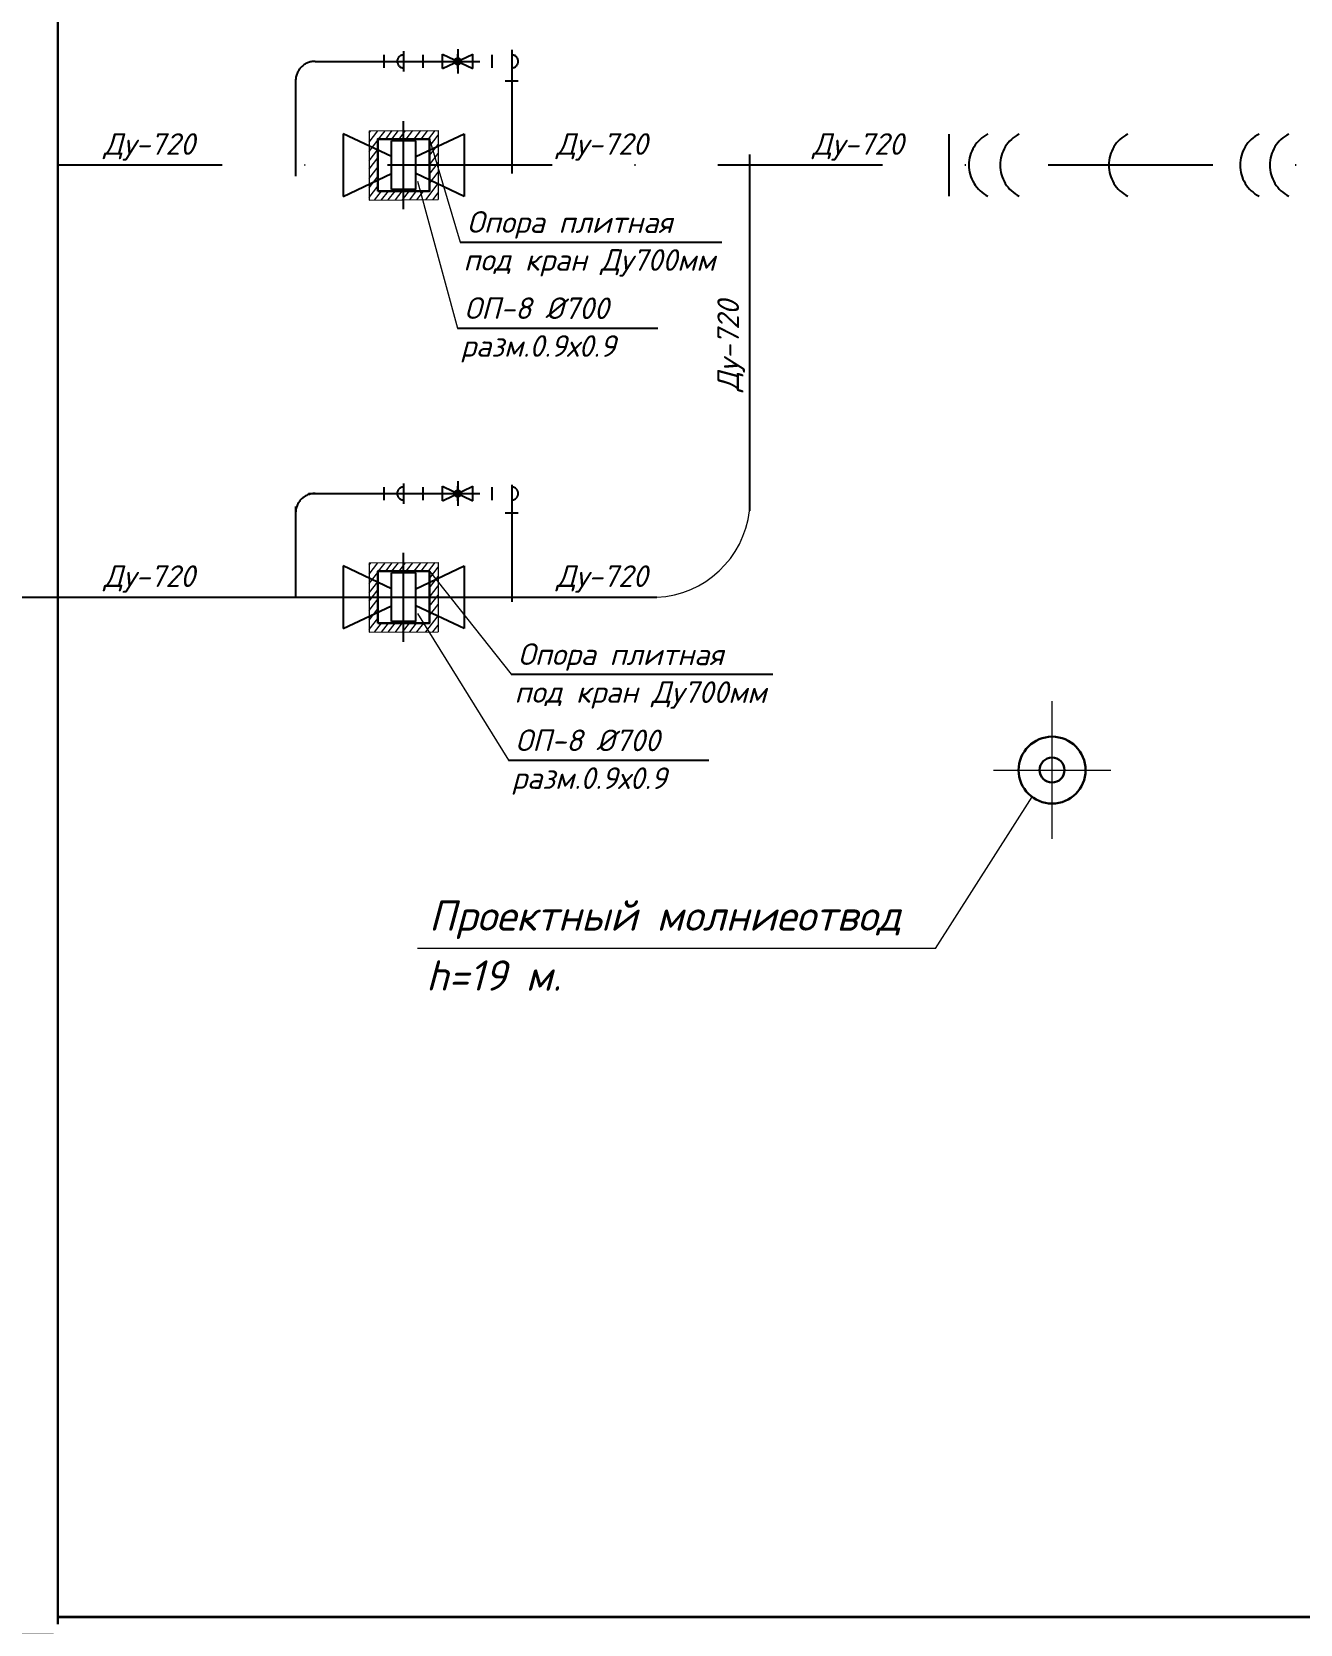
# Model space of a CAD drawing. Extents: x 108150 to 142535, y -18867 to -9422.
# Drawn here: x 136368.7 to 136515.4, y -15496.8 to -15312.5 of the extents above; entities that cross this region are included whole.
import ezdxf

# ---------------------------------------------------------------- set-up
doc = ezdxf.new("R2010")
doc.units = 0
doc.header["$MEASUREMENT"] = 0
doc.header["$PDMODE"] = 32
doc.header["$PDSIZE"] = 0.6
doc.linetypes.add('ACAD_ISO10W100', pattern=[18, 12, -3, 0, -3])
doc.linetypes.add('штрихпунктирная2', pattern=[12.7, 6.35, -3.175, 0, -3.175])
for name, color, linetype, lineweight in [('Выносные', 8, 'Continuous', 15), ('надписи', 2, 'Continuous', 15), ('Ограда', 6, 'Continuous', 30), ('Разм.', 8, 'Continuous', 15), ('Размер', 8, 'Continuous', 30), ('РАЗМЕРЫ', 8, 'Continuous', 30), ('Размеры1', 252, 'Continuous', 15), ('Текст', 2, 'Continuous', 15)]:
    doc.layers.add(name, color=color, linetype=linetype, lineweight=lineweight)
doc.styles.add('ГОСТ', font='isocpeur.ttf', dxfattribs={"oblique": 15, "height": 2.5})
doc.styles.add('ГОСТ2.5', font='isocpeur.ttf', dxfattribs={"oblique": 15, "height": 2.5})
doc.styles.add('ГОСТ3.5', font='isocpeur.ttf', dxfattribs={"oblique": 15, "height": 3.5})
doc.dimstyles.new('100', dxfattribs={"dimtxt": 3.5, "dimasz": 2, "dimexe": 2.5, "dimexo": 0.5, "dimgap": 1, "dimtad": 1, "dimdec": 0, "dimlfac": 100, "dimtxsty": 'ГОСТ3.5', "dimblk": 'ARCHTICK', "dimcen": 2.5, "dimdle": 2.5, "dimclrd": 256, "dimclre": 256, "dimclrt": 2, "dimadec": 3, "dimazin": 0, "dimtfac": 1, "dimtdec": 0, "dimtmove": 1, "dimatfit": 3, "dimldrblk": 'DOTSMALL', "dimfxl": 1, "dimlwd": -1, "dimlwe": -1, "dimarcsym": 0})

# ---------------------------------------------------------------- blocks, each defined once
blk = doc.blocks.new('_ArchTick')
at = {"color": 0, "linetype": 'ByBlock', "const_width": 0.15}
blk.add_lwpolyline([(-0.5, -0.5), (0.5, 0.5)], dxfattribs=at)
blk = doc.blocks.new('*D3001')
at = {"layer": 'Defpoints', "color": 0, "linetype": 'ByBlock', "lineweight": 0, "ltscale": 2, "transparency": 16777216}
for p in [(136591.71, -15234.56), (136451.71, -15304.87), (136591.71, -15320.7)]:
    blk.add_point(p, dxfattribs=at)
at = {"layer": 'Разм.', "linetype": 'ByBlock', "ltscale": 2, "transparency": 16777216}
for p, q in [((136451.71, -15304.37), (136451.71, -15232.06)), ((136591.71, -15320.2), (136591.71, -15232.06)), ((136449.21, -15234.56), (136594.21, -15234.56))]:
    blk.add_line(p, q, dxfattribs=at)
at = {"layer": 'Разм.', "linetype": 'ByBlock', "ltscale": 2, "transparency": 16777216, "xscale": 2, "yscale": 2, "zscale": 2, "rotation": 180}
blk.add_blockref('_ArchTick', (136451.71, -15234.56), dxfattribs=at)
at = {"layer": 'Разм.', "linetype": 'ByBlock', "ltscale": 2, "transparency": 16777216, "xscale": 2, "yscale": 2, "zscale": 2}
blk.add_blockref('_ArchTick', (136591.71, -15234.56), dxfattribs=at)
at = {"layer": 'Разм.', "color": 2, "linetype": 'ByBlock', "ltscale": 2, "transparency": 16777216, "insert": (136521.71, -15231.81), "char_height": 3.5, "attachment_point": 5, "style": 'ГОСТ3.5'}
blk.add_mtext('14000', dxfattribs=at)
blk = doc.blocks.new('_DotSmall')
at = {"color": 0, "linetype": 'ByBlock', "lineweight": 15, "const_width": 0.5}
blk.add_lwpolyline([(-0.0625, 0, 1), (0.0625, 0, 1)], format="xyb", close=True, dxfattribs=at)
blk = doc.blocks.new('*D3003')
at = {"layer": 'Defpoints', "color": 0, "linetype": 'ByBlock', "lineweight": 0, "ltscale": 2, "transparency": 16777216}
for p in [(136304.56, -15497.96), (136371.71, -15497.96), (136371.71, -15547.96)]:
    blk.add_point(p, dxfattribs=at)
at = {"layer": 'Разм.', "linetype": 'ByBlock', "ltscale": 2, "transparency": 16777216}
for p, q in [((136304.56, -15550.46), (136304.56, -15495.46)), ((136371.21, -15497.96), (136302.06, -15497.96)), ((136371.21, -15547.96), (136302.06, -15547.96))]:
    blk.add_line(p, q, dxfattribs=at)
at = {"layer": 'Разм.', "linetype": 'ByBlock', "ltscale": 2, "transparency": 16777216, "xscale": 2, "yscale": 2, "zscale": 2}
for p, rotation in [((136304.56, -15497.96), 90), ((136304.56, -15547.96), 270)]:
    blk.add_blockref('_ArchTick', p, dxfattribs=dict(at, rotation=rotation))
at = {"layer": 'Разм.', "color": 2, "linetype": 'ByBlock', "ltscale": 2, "transparency": 16777216, "insert": (136301.81, -15522.96), "char_height": 3.5, "attachment_point": 5, "rotation": 90, "style": 'ГОСТ3.5'}
blk.add_mtext('5000', dxfattribs=at)
blk = doc.blocks.new('*D3004')
at = {"layer": 'Defpoints', "color": 0, "linetype": 'ByBlock', "lineweight": 0, "ltscale": 2, "transparency": 16777216}
for p in [(136304.56, -15377.96), (136324.8, -15377.96), (136371.71, -15497.96)]:
    blk.add_point(p, dxfattribs=at)
at = {"layer": 'Разм.', "linetype": 'ByBlock', "ltscale": 2, "transparency": 16777216}
for p, q in [((136304.56, -15500.46), (136304.56, -15375.46)), ((136324.3, -15377.96), (136302.06, -15377.96)), ((136371.21, -15497.96), (136302.06, -15497.96))]:
    blk.add_line(p, q, dxfattribs=at)
at = {"layer": 'Разм.', "linetype": 'ByBlock', "ltscale": 2, "transparency": 16777216, "xscale": 2, "yscale": 2, "zscale": 2}
for p, rotation in [((136304.56, -15377.96), 90), ((136304.56, -15497.96), 270)]:
    blk.add_blockref('_ArchTick', p, dxfattribs=dict(at, rotation=rotation))
at = {"layer": 'Разм.', "color": 2, "linetype": 'ByBlock', "ltscale": 2, "transparency": 16777216, "insert": (136301.81, -15437.96), "char_height": 3.5, "attachment_point": 5, "rotation": 90, "style": 'ГОСТ3.5'}
blk.add_mtext('12000', dxfattribs=at)

msp = doc.modelspace()

# ---------------------------------------------------------------- hatches: boundary and pattern name
at = {"layer": 'Ограда', "linetype": 'штрихпунктирная2', "lineweight": 25, "ltscale": 3}
for points in [[(136417.4797, -15315.9511, -1), (136418.4458, -15315.9641, -1)], [(136417.4792, -15365.9511, -1), (136418.4453, -15365.9641, -1)]]:
    msp.add_hatch(color=251, dxfattribs=at).paths.add_polyline_path(points)

# ---------------------------------------------------------------- linework, layer by layer
at = {"color": 1, "linetype": 'ByBlock', "lineweight": 30}
msp.add_line((136371.7113, -15496.7719), (136371.7113, -15277.9575), dxfattribs=at)
at = {"linetype": 'Continuous', "lineweight": 0}
for p, q in [((136414.7114, -15324.9575), (136418.2289, -15336.8603, 0.9023)), ((136413.3225, -15329.8322, -899.9031), (136417.9233, -15346.8253, -899.9031)), ((136414.7114, -15374.9575), (136424.1346, -15386.8603, 0.9023)), ((136413.3225, -15379.8322, -899.9031), (136423.829, -15396.8253, -899.9031))]:
    msp.add_line(p, q, dxfattribs=at)
at = {"color": 1, "linetype": 'Continuous', "lineweight": 0}
for p, q in [((136486.7113, -15405.9226), (136486.7113, -15389.9924)), ((136479.9272, -15397.9575), (136493.4955, -15397.9575))]:
    msp.add_line(p, q, dxfattribs=at)
at = {"color": 251, "linetype": 'ByBlock', "lineweight": 35}
msp.add_line((136615.687, -15495.9575), (136371.7113, -15495.9575), dxfattribs=at)
at = {"color": 1, "linetype": 'Continuous', "lineweight": 30}
for radius in [3.8688, 1.4393]:
    msp.add_circle((136486.7113, -15397.9575), radius, dxfattribs=at)
at = {"color": 251, "linetype": 'Continuous', "lineweight": 0}
msp.add_arc((136440.454, -15366.636), 11.3346, 272.76788, 353.30512, dxfattribs=at)
at = {"layer": 'Выносные', "color": 251}
for q in [(136484.4107, -15401.0679), (136413.3177, -15418.5885)]:
    msp.add_line((136473.2381, -15418.5837), q, dxfattribs=at)
at = {"layer": 'Ограда', "color": 251, "linetype": 'штрихпунктирная2', "lineweight": 25, "ltscale": 3}
for p, q in [((136411.7114, -15314.7809), (136411.7113, -15317.1341)), ((136417.9616, -15314.5374), (136417.9616, -15317.3778)), ((136424.2113, -15314.6156), (136424.2114, -15328.9445)), ((136401.4614, -15315.9575), (136426.086, -15315.9576)), ((136409.4615, -15316.7075), (136409.4615, -15315.2075)), ((136413.9607, -15316.7075), (136413.9607, -15315.2075)), ((136416.1968, -15316.7909), (136416.1968, -15315.1246)), ((136416.1968, -15316.7909), (136419.7268, -15315.1246)), ((136416.1968, -15315.1246), (136419.7268, -15316.7909)), ((136417.9616, -15316.7947), (136417.9616, -15315.1208)), ((136419.7268, -15316.7908), (136419.7268, -15315.1245)), ((136421.9613, -15316.7075), (136421.9613, -15315.2075)), ((136399.2113, -15318.2076), (136399.2114, -15329.2227)), ((136423.4614, -15318.2076), (136424.9612, -15318.2076)), ((136411.7113, -15333.0493), (136411.7113, -15322.8657)), ((136410.2865, -15330.771), (136410.2865, -15325.1437)), ((136413.1362, -15325.1437), (136410.2865, -15325.1437)), ((136413.1362, -15330.771), (136413.1362, -15325.1437)), ((136474.8257, -15331.563), (136474.8257, -15324.3624)), ((136581.7057, -15327.9575), (136359.0793, -15327.9575)), ((136413.1362, -15330.771), (136410.2865, -15330.771)), ((136417.9611, -15364.5374), (136417.9611, -15367.3778)), ((136400.7113, -15365.9576), (136426.086, -15365.9576)), ((136401.4614, -15365.9575), (136426.086, -15365.9576)), ((136409.4612, -15366.7075), (136409.4612, -15365.2075)), ((136411.7111, -15364.7809), (136411.7111, -15367.1341)), ((136413.9604, -15366.7075), (136413.9604, -15365.2075)), ((136416.1963, -15366.7909), (136416.1963, -15365.1246)), ((136416.1963, -15366.7909), (136419.7263, -15365.1246)), ((136416.1963, -15365.1246), (136419.7263, -15366.7909)), ((136417.9611, -15366.7947), (136417.9611, -15365.1208)), ((136419.7263, -15366.7908), (136419.7263, -15365.1245)), ((136421.9613, -15366.7075), (136421.9613, -15365.2075)), ((136424.2114, -15364.9523), (136424.2113, -15378.4941)), ((136399.2113, -15367.4576), (136399.2113, -15377.9573)), ((136423.4614, -15368.2076), (136424.9612, -15368.2076)), ((136411.7113, -15383.1138), (136411.7113, -15372.8012)), ((136410.2865, -15380.771), (136410.2865, -15375.1437)), ((136413.1362, -15375.1437), (136410.2865, -15375.1437)), ((136413.1362, -15380.771), (136413.1362, -15375.1437)), ((136413.1362, -15380.771), (136410.2865, -15380.771))]:
    msp.add_line(p, q, dxfattribs=at)
at = {"layer": 'Ограда', "color": 251, "linetype": 'ByBlock', "lineweight": 25, "ltscale": 3}
for p, q in [((136411.7113, -15330.2013), (136411.7113, -15325.7137)), ((136411.7113, -15380.2013), (136411.7113, -15375.7137)), ((136346.7404, -15377.9574), (136441.0013, -15377.9574))]:
    msp.add_line(p, q, dxfattribs=at)
at = {"layer": 'Ограда', "color": 251, "lineweight": 25, "ltscale": 3}
msp.add_line((136451.7113, -15326.7405), (136451.7113, -15367.9574), dxfattribs=at)
at = {"layer": 'Ограда', "color": 251, "linetype": 'штрихпунктирная2', "lineweight": 25, "ltscale": 3}
for points in [[(136410.2865, -15326.9715), (136404.7113, -15324.3373), (136404.7113, -15331.5774), (136410.2865, -15328.9433)], [(136413.1362, -15326.9715), (136418.7113, -15324.3374), (136418.7113, -15331.5776), (136413.1362, -15328.9433)], [(136410.2865, -15376.9715), (136404.7113, -15374.3373), (136404.7113, -15381.5774), (136410.2865, -15378.9433)], [(136413.1362, -15376.9715), (136418.7113, -15374.3374), (136418.7113, -15381.5776), (136413.1362, -15378.9433)]]:
    msp.add_lwpolyline(points, dxfattribs=at)
at = {"layer": 'Ограда', "color": 251, "linetype": 'ACAD_ISO10W100', "lineweight": 25, "ltscale": 3}
for centre in [(136401.4614, -15318.2076), (136401.4614, -15368.2076)]:
    msp.add_arc(centre, 2.25, 89.999683, 180, dxfattribs=at)
at = {"layer": 'Ограда', "color": 251, "linetype": 'штрихпунктирная2', "lineweight": 25, "ltscale": 3}
for centre, radius, start, end in [((136411.7113, -15315.9574), 0.75, 90.012645, 269.982589), ((136424.2112, -15315.9575), 0.75, 270.017411, 89.987355), ((136481.1186, -15327.9578), 4.0345, 116.834904, 243.165096), ((136484.741, -15327.9624), 4.0345, 116.834904, 243.165096), ((136497.2987, -15327.962), 4.0345, 116.834904, 243.165096), ((136512.4863, -15327.962), 4.0345, 116.834904, 243.165096), ((136515.9248, -15327.962), 4.0345, 116.834904, 243.165096), ((136411.7111, -15365.9574), 0.75, 90.012645, 269.982589), ((136424.2112, -15365.9575), 0.75, 270.017411, 89.987355)]:
    msp.add_arc(centre, radius, start, end, dxfattribs=at)
at = {"layer": 'Размер', "color": 0, "lineweight": 25, "ltscale": 0.9}
for p, q in [((136418.2289, -15336.8603, 0.9023), (136448.5011, -15336.8603, 0.9023)), ((136417.9233, -15346.8253, -899.9031), (136441.1022, -15346.8253, -899.9031)), ((136424.1346, -15386.8603, 0.9023), (136454.4067, -15386.8603, 0.9023)), ((136423.829, -15396.8253, -899.9031), (136447.0078, -15396.8253, -899.9031))]:
    msp.add_line(p, q, dxfattribs=at)
at = {"layer": 'РАЗМЕРЫ', "color": 252, "lineweight": 20}
for p, q in [((136407.7114, -15323.9846), (136415.7114, -15323.9527)), ((136407.7114, -15323.9846, -220.5019), (136407.7194, -15332.004, 32294.6275)), ((136407.7116, -15324.2359, 8522.573), (136407.9061, -15323.9838, 8678.9484)), ((136407.7127, -15325.3078, 8355.3088), (136408.737, -15323.9805, 9178.7289)), ((136408.8112, -15324.9575, 9070.3305), (136409.5678, -15323.9772, 9678.5095)), ((136409.6402, -15324.9566, 9568.6356), (136410.3986, -15323.9739, 10178.29)), ((136410.3501, -15324.9559, 13797.6441), (136411.0991, -15323.9711, 14751.1589)), ((136411.1763, -15324.955, 14379.2427), (136411.9273, -15323.9678, 15335.1495)), ((136412.0097, -15324.9542, 14737.9272), (136412.7625, -15323.9644, 15696.2466)), ((136412.9207, -15324.9533, 12663.1151), (136413.6866, -15323.9608, 13278.8548)), ((136413.7496, -15324.9524, 13161.358), (136414.5175, -15323.9574, 13778.6353)), ((136414.5785, -15324.9516, 13659.6009), (136415.3483, -15323.9541, 14278.4159)), ((136415.7114, -15323.9527), (136415.7194, -15331.9575, 32455.7059)), ((136407.7138, -15326.3797, 8188.0446), (136408.7114, -15325.0869, 8990.0292)), ((136414.7115, -15325.7884, 1382.5998), (136415.7119, -15324.4921, 2186.8486)), ((136414.7115, -15326.8617, 1214.4704), (136415.713, -15325.564, 2019.5844)), ((136407.7148, -15327.4516, 8020.7805), (136408.7126, -15326.1587, 8822.8693)), ((136407.7158, -15328.4192, 10444.228), (136408.7135, -15327.1075, 11714.2958)), ((136414.7115, -15327.935, 1046.3411), (136415.7141, -15326.6359, 1852.3203)), ((136414.7115, -15329.0083, 878.2117), (136415.7151, -15327.7078, 1685.0561)), ((136407.7169, -15329.5033, 9975.4105), (136408.7146, -15328.1916, 11245.4783)), ((136407.718, -15330.5966, 9274.6367), (136408.7157, -15329.2849, 10544.7045)), ((136414.7115, -15330.0816, 710.0824), (136415.7162, -15328.7797, 1517.7919)), ((136407.7191, -15331.6937, 8481.4491), (136408.7168, -15330.4008, 9283.538)), ((136408.3296, -15332.0005, 107834.5388), (136409.1345, -15330.9575, 108481.5915)), ((136409.1616, -15331.9956, 108335.2679), (136409.9627, -15330.9575, 108979.3181)), ((136409.9301, -15331.9912, 110819.5912), (136410.7163, -15330.9575, 111820.4472)), ((136410.7594, -15331.9864, 111405.0573), (136411.5419, -15330.9575, 112401.2426)), ((136411.5886, -15331.9815, 111990.5234), (136412.3712, -15330.9527, 112986.7087)), ((136412.4179, -15331.9767, 112575.9895), (136413.2005, -15330.9479, 113572.1748)), ((136413.2472, -15331.9719, 113161.4557), (136414.0298, -15330.943, 114157.641)), ((136414.2661, -15331.9659, 68860.9968), (136415.704, -15330.1026, 70016.991)), ((136415.0981, -15331.9611, 69361.7259), (136415.7051, -15331.1745, 69849.7268)), ((136407.7194, -15332.004, 5117.0334), (136415.7194, -15331.9575, -161.9779)), ((136407.7114, -15373.9846), (136415.7114, -15373.9527)), ((136411.1763, -15374.955, 14379.2427), (136411.9273, -15373.9678, 15335.1495)), ((136412.0097, -15374.9542, 14737.9272), (136412.7625, -15373.9644, 15696.2466)), ((136412.9207, -15374.9533, 12663.1151), (136413.6866, -15373.9608, 13278.8548)), ((136413.7496, -15374.9524, 13161.358), (136414.5175, -15373.9574, 13778.6353)), ((136414.5785, -15374.9516, 13659.6009), (136415.3483, -15373.9541, 14278.4159)), ((136415.7114, -15373.9527), (136415.7194, -15381.9575, 32455.7059)), ((136407.7114, -15373.9846, -220.5019), (136407.7194, -15382.004, 32294.6275)), ((136407.7116, -15374.2359, 8522.573), (136407.9061, -15373.9838, 8678.9484)), ((136407.7127, -15375.3078, 8355.3088), (136408.737, -15373.9805, 9178.7289)), ((136407.7138, -15376.3797, 8188.0446), (136408.7114, -15375.0869, 8990.0292)), ((136408.8112, -15374.9575, 9070.3305), (136409.5678, -15373.9772, 9678.5095)), ((136409.6402, -15374.9566, 9568.6356), (136410.3986, -15373.9739, 10178.29)), ((136410.3501, -15374.9559, 13797.6441), (136411.0991, -15373.9711, 14751.1589)), ((136414.7115, -15375.7884, 1382.5998), (136415.7119, -15374.4921, 2186.8486)), ((136414.7115, -15376.8617, 1214.4704), (136415.713, -15375.564, 2019.5844)), ((136407.7148, -15377.4516, 8020.7805), (136408.7126, -15376.1587, 8822.8693)), ((136407.7158, -15378.4192, 10444.228), (136408.7135, -15377.1075, 11714.2958)), ((136414.7115, -15377.935, 1046.3411), (136415.7141, -15376.6359, 1852.3203)), ((136407.7169, -15379.5033, 9975.4105), (136408.7146, -15378.1916, 11245.4783)), ((136407.718, -15380.5966, 9274.6367), (136408.7157, -15379.2849, 10544.7045)), ((136414.7115, -15379.0083, 878.2117), (136415.7151, -15377.7078, 1685.0561)), ((136414.7115, -15380.0816, 710.0824), (136415.7162, -15378.7797, 1517.7919)), ((136407.7191, -15381.6937, 8481.4491), (136408.7168, -15380.4008, 9283.538)), ((136408.3296, -15382.0005, 107834.5388), (136409.1345, -15380.9575, 108481.5915)), ((136409.1616, -15381.9956, 108335.2679), (136409.9627, -15380.9575, 108979.3181)), ((136409.9301, -15381.9912, 110819.5912), (136410.7163, -15380.9575, 111820.4472)), ((136410.7594, -15381.9864, 111405.0573), (136411.5419, -15380.9575, 112401.2426)), ((136411.5886, -15381.9815, 111990.5234), (136412.3712, -15380.9527, 112986.7087)), ((136412.4179, -15381.9767, 112575.9895), (136413.2005, -15380.9479, 113572.1748)), ((136413.2472, -15381.9719, 113161.4557), (136414.0298, -15380.943, 114157.641)), ((136414.2661, -15381.9659, 68860.9968), (136415.704, -15380.1026, 70016.991)), ((136415.0981, -15381.9611, 69361.7259), (136415.7051, -15381.1745, 69849.7268)), ((136407.7194, -15382.004, 5117.0334), (136415.7194, -15381.9575, -161.9779))]:
    msp.add_line(p, q, dxfattribs=at)
at = {"layer": 'РАЗМЕРЫ', "color": 3, "lineweight": 30}
for points in [[(136408.7114, -15330.9575), (136414.7114, -15330.9575), (136414.7114, -15324.9575), (136408.7114, -15324.9575)], [(136408.7114, -15380.9575), (136414.7114, -15380.9575), (136414.7114, -15374.9575), (136408.7114, -15374.9575)]]:
    msp.add_lwpolyline(points, close=True, dxfattribs=at)

# ---------------------------------------------------------------- texts
at = {"layer": 'надписи', "color": 2, "style": 'ГОСТ', "oblique": 15}
for s, p in [('Проектный молниеотвод', (136414.6285, -15416.541)), ('h=19 м.', (136414.3042, -15423.4732))]:
    msp.add_text(s, height=3.5, dxfattribs=at).set_placement(p)
at = {"layer": 'Размеры1', "color": 0, "lineweight": 25, "char_height": 2.5, "width": 55.060541, "attachment_point": 1, "style": 'ГОСТ2.5'}
for insert in [(136377.006, -15324.2674), (136429.3655, -15324.2674), (136458.9899, -15324.2674), (136377.006, -15374.2673), (136429.3655, -15374.2673)]:
    msp.add_mtext('Ду-720', dxfattribs=dict(at, insert=insert))
at = {"layer": 'Размеры1', "color": 0, "lineweight": 25, "insert": (136447.9983, -15354.155), "char_height": 2.5, "width": 55.060541, "attachment_point": 1, "rotation": 90, "style": 'ГОСТ2.5'}
msp.add_mtext('Ду-720', dxfattribs=at)
at = {"layer": 'Текст', "lineweight": 0, "char_height": 2.5, "width": 865.941396, "attachment_point": 1, "rotation": 359.915856, "style": 'ГОСТ'}
for s, insert in [('Опора плитная', (136419.0377, -15333.2866, -1623.5989)), ('под кран Ду700мм ', (136418.627, -15337.6564, -1623.5989)), ('ОП-8 %%C700', (136418.7321, -15343.2517, -2524.4044)), ('разм.0.9х0.9', (136418.3214, -15347.6215, -2524.4044)), ('Опора плитная', (136424.9433, -15383.2866, -1623.5989)), ('под кран Ду700мм ', (136424.5326, -15387.6564, -1623.5989)), ('ОП-8 %%C700', (136424.6377, -15393.2517, -2524.4044)), ('разм.0.9х0.9', (136424.227, -15397.6215, -2524.4044))]:
    msp.add_mtext(s, dxfattribs=dict(at, insert=insert))

# ---------------------------------------------------------------- dimensions: what is measured, and where the dimension line sits
at = {"layer": 'Разм.', "linetype": 'ByBlock', "ltscale": 2}
dim = msp.add_linear_dim(base=(136591.7057, -15234.5589), p1=(136451.7113, -15304.8689), p2=(136591.7057, -15320.6976), text='14000', dimstyle='100', dxfattribs=at)
dim.commit()
dim.dimension.update_dxf_attribs({"geometry": '*D3001', "text_midpoint": (136521.7085, -15231.8089)})
for base, p1, p2, picture, middle in [((136304.5569, -15377.9574), (136371.7113, -15497.9575), (136324.799, -15377.9574), '*D3004', (136301.8069, -15437.9574)), ((136304.5569, -15497.9575), (136371.7113, -15547.9575), (136371.7113, -15497.9575), '*D3003', (136301.8069, -15522.9575))]:
    dim = msp.add_linear_dim(base=base, p1=p1, p2=p2, angle=90, dimstyle='100', dxfattribs=at)
    dim.commit()
    dim.dimension.update_dxf_attribs({"geometry": picture, "text_midpoint": middle})

doc.saveas('drawing.dxf')
